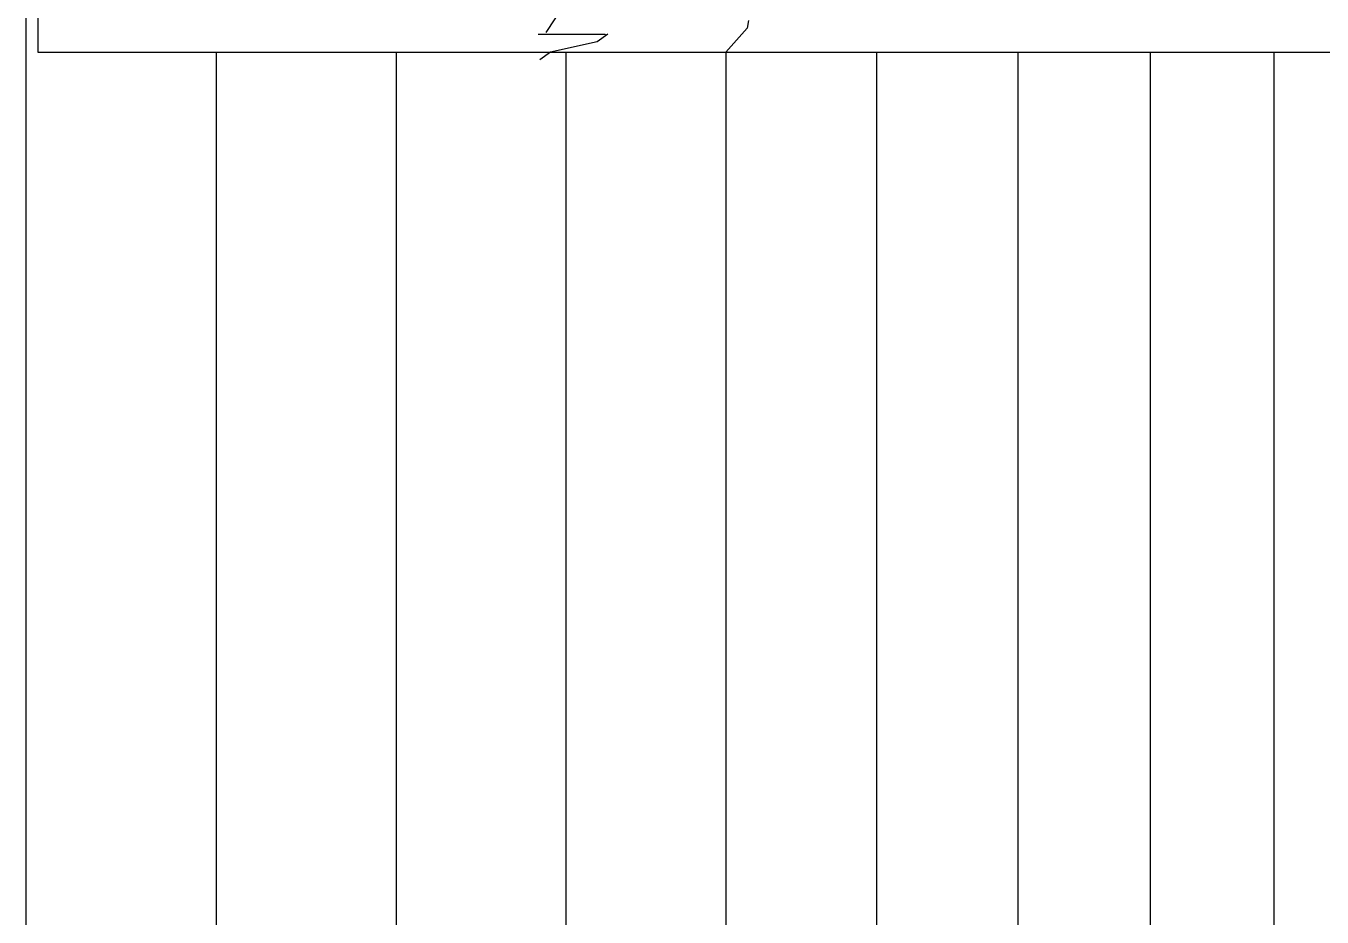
# Model space of a CAD drawing. Extents: x 115 to 1469, y 94 to 338.
# Drawn here: x 191.936 to 193.401, y 214.731 to 215.739 of the extents above; entities that cross this region are included whole.
import ezdxf

# ---------------------------------------------------------------- set-up
doc = ezdxf.new("R2010")
doc.units = 0
doc.layers.get('0').update_dxf_attribs({"linetype": 'CONTINUOUS'})
doc.layers.add('1', color=7, linetype='CONTINUOUS')
doc.layers.add('TREES', color=3, linetype='CONTINUOUS')

# ---------------------------------------------------------------- blocks, each defined once
blk = doc.blocks.new('JARDIM_3')
at = {"linetype": 'Continuous'}
for points in [[(-0.0496, 0.0035), (-0.0753, -0.0101), (-0.0958, -0.0409)], [(0.1334, -0.0272), (0.1317, -0.0358), (0.1077, -0.0632)], [(-0.1043, -0.0426), (-0.0291, -0.0426), (-0.0274, -0.0444)], [(-0.0257, -0.0426), (-0.0376, -0.0512), (-0.0906, -0.0632), (-0.1026, -0.0717)]]:
    blk.add_lwpolyline(points, dxfattribs=at)

msp = doc.modelspace()

# ---------------------------------------------------------------- linework, layer by layer
at = {"layer": '1', "color": 6}
for p, q in [((191.9495, 221.3088), (191.9495, 215.7088)), ((191.9495, 215.7088), (194.3669, 215.7088))]:
    msp.add_line(p, q, dxfattribs=at)
at = {"layer": '1', "color": 253}
for p, q in [((191.936, 219.417), (191.936, 215.417)), ((192.151, 215.7088), (192.151, 215.417)), ((192.3543, 215.7088), (192.3543, 215.417)), ((192.5462, 215.7088), (192.5462, 215.417)), ((192.727, 215.7088), (192.727, 215.417)), ((192.8972, 215.7088), (192.8972, 215.417)), ((193.0569, 215.7088), (193.0569, 215.417)), ((193.2065, 215.7088), (193.2065, 215.417)), ((193.3463, 215.7088), (193.3463, 215.417)), ((191.936, 215.417), (191.936, 211.7088)), ((192.151, 215.417), (192.151, 211.7088)), ((192.3543, 215.417), (192.3543, 211.7088)), ((192.5462, 215.417), (192.5462, 211.7088)), ((192.727, 215.417), (192.727, 211.7088)), ((192.8972, 215.417), (192.8972, 211.7088)), ((193.0569, 215.417), (193.0569, 211.7088)), ((193.2065, 215.417), (193.2065, 211.7088)), ((193.3463, 215.417), (193.3463, 211.7088))]:
    msp.add_line(p, q, dxfattribs=at)

# ---------------------------------------------------------------- block references
at = {"layer": 'TREES', "color": 3}
msp.add_blockref('JARDIM_3', (192.6193, 215.772), dxfattribs=at)

doc.saveas('drawing.dxf')
